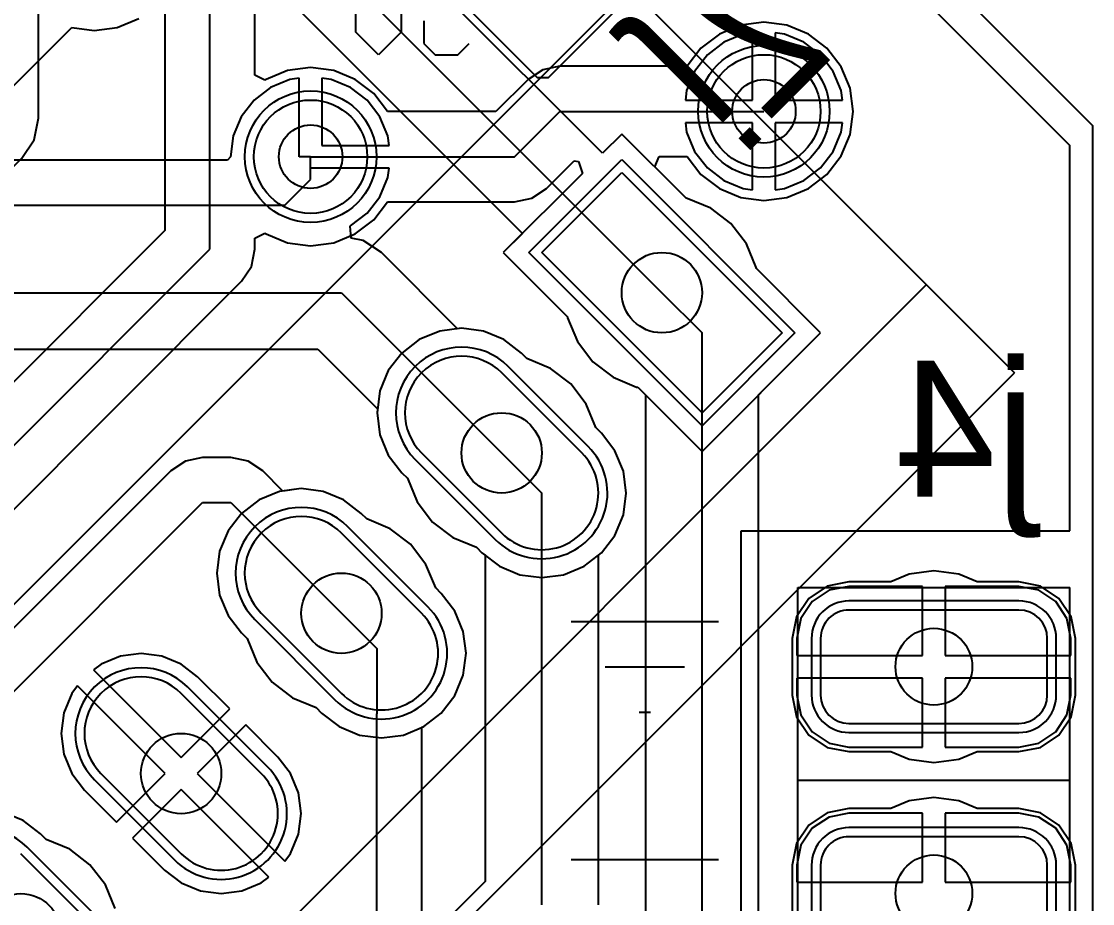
# Model space of a CAD drawing. Header units: millimetres. Extents: x 0 to 2.36, y 0 to 2.36.
# Drawn here: x 1.8874 to 2.36, y 1.3255 to 1.7147 of the extents above; entities that cross this region are included whole.
import ezdxf

# ---------------------------------------------------------------- set-up
doc = ezdxf.new("R2010")
doc.units = ezdxf.units.MM
doc.header["$MEASUREMENT"] = 0
for name, color, linetype in [('BottomLayer', 5, 'Continuous'), ('BottomOverlay', 54, 'Continuous'), ('BottomSolder', 6, 'Continuous'), ('MultiLayer', 9, 'Continuous'), ('PadHoleLayer', 156, 'Continuous'), ('TopLayer', 1, 'Continuous'), ('TopOverlay', 2, 'Continuous'), ('TopSolder', 216, 'Continuous'), ('ViaHoleLayer', 16, 'Continuous')]:
    doc.layers.add(name, color=color, linetype=linetype)

# ---------------------------------------------------------------- blocks, each defined once
blk = doc.blocks.new('___6_______B_5')
at = {"layer": 'BottomLayer'}
for p, q in [((0.0375, 0.025), (-0.0375, 0.025)), ((-0.05, 0.0125), (-0.05, -0.0125)), ((0.05, -0.0125), (0.05, 0.0125)), ((-0.0375, -0.025), (0.0375, -0.025)), ((0.0375, -0.075), (-0.0375, -0.075)), ((-0.05, -0.0875), (-0.05, -0.1125)), ((0.05, -0.1125), (0.05, -0.0875)), ((-0.0375, -0.125), (0.0375, -0.125)), ((0.0375, -0.175), (-0.0375, -0.175)), ((-0.05, -0.1875), (-0.05, -0.2125)), ((0.05, -0.2125), (0.05, -0.1875)), ((-0.0375, -0.225), (0.0375, -0.225)), ((0.0375, -0.275), (-0.0375, -0.275)), ((-0.05, -0.2875), (-0.05, -0.3125)), ((0.05, -0.3125), (0.05, -0.2875)), ((-0.0375, -0.325), (0.0375, -0.325)), ((0.0375, -0.375), (-0.0375, -0.375)), ((-0.05, -0.3875), (-0.05, -0.4125)), ((0.05, -0.4125), (0.05, -0.3875)), ((-0.0375, -0.425), (0.0375, -0.425)), ((0.0375, -0.475), (-0.0375, -0.475)), ((-0.05, -0.4875), (-0.05, -0.5125)), ((0.05, -0.5125), (0.05, -0.4875)), ((-0.0375, -0.525), (0.0375, -0.525))]:
    blk.add_line(p, q, dxfattribs=at)
for centre, start, end in [((-0.0375, 0.0125), 90, 180), ((0.0375, 0.0125), 0, 90), ((-0.0375, -0.0125), 180, 270), ((0.0375, -0.0125), 270, 0), ((-0.0375, -0.0875), 90, 180), ((0.0375, -0.0875), 0, 90), ((-0.0375, -0.1125), 180, 270), ((0.0375, -0.1125), 270, 0), ((-0.0375, -0.1875), 90, 180), ((0.0375, -0.1875), 0, 90), ((-0.0375, -0.2125), 180, 270), ((0.0375, -0.2125), 270, 0), ((-0.0375, -0.2875), 90, 180), ((0.0375, -0.2875), 0, 90), ((-0.0375, -0.3125), 180, 270), ((0.0375, -0.3125), 270, 0), ((-0.0375, -0.3875), 90, 180), ((0.0375, -0.3875), 0, 90), ((-0.0375, -0.4125), 180, 270), ((0.0375, -0.4125), 270, 0), ((-0.0375, -0.4875), 90, 180), ((0.0375, -0.4875), 0, 90), ((-0.0375, -0.5125), 180, 270), ((0.0375, -0.5125), 270, 0)]:
    blk.add_arc(centre, 0.0125, start, end, dxfattribs=at)
at = {"layer": 'BottomOverlay'}
for p, q in [((0.06, 0.045), (-0.06, 0.045)), ((-0.06, 0.045), (-0.06, -0.535)), ((0.06, 0.045), (0.06, -0.535)), ((0.06, -0.05), (-0.06, -0.05)), ((0.06, -0.15), (-0.06, -0.15)), ((0.06, -0.25), (-0.06, -0.25)), ((0.06, -0.355), (-0.06, -0.355)), ((0.06, -0.45), (-0.06, -0.45)), ((0.06, -0.535), (-0.06, -0.535))]:
    blk.add_line(p, q, dxfattribs=at)
at = {"layer": 'BottomSolder'}
for p, q in [((0.0375, 0.029), (-0.0375, 0.029)), ((-0.054, 0.0125), (-0.054, -0.0125)), ((0.054, -0.0125), (0.054, 0.0125)), ((-0.0375, -0.029), (0.0375, -0.029)), ((0.0375, -0.071), (-0.0375, -0.071)), ((-0.054, -0.0875), (-0.054, -0.1125)), ((0.054, -0.1125), (0.054, -0.0875)), ((-0.0375, -0.129), (0.0375, -0.129)), ((0.0375, -0.171), (-0.0375, -0.171)), ((-0.054, -0.1875), (-0.054, -0.2125)), ((0.054, -0.2125), (0.054, -0.1875)), ((-0.0375, -0.229), (0.0375, -0.229)), ((0.0375, -0.271), (-0.0375, -0.271)), ((-0.054, -0.2875), (-0.054, -0.3125)), ((0.054, -0.3125), (0.054, -0.2875)), ((-0.0375, -0.329), (0.0375, -0.329)), ((0.0375, -0.371), (-0.0375, -0.371)), ((-0.054, -0.3875), (-0.054, -0.4125)), ((0.054, -0.4125), (0.054, -0.3875)), ((-0.0375, -0.429), (0.0375, -0.429)), ((0.0375, -0.471), (-0.0375, -0.471)), ((-0.054, -0.4875), (-0.054, -0.5125)), ((0.054, -0.5125), (0.054, -0.4875)), ((-0.0375, -0.529), (0.0375, -0.529))]:
    blk.add_line(p, q, dxfattribs=at)
for centre, start, end in [((-0.0375, 0.0125), 90, 180), ((0.0375, 0.0125), 0, 90), ((-0.0375, -0.0125), 180, 270), ((0.0375, -0.0125), 270, 0), ((-0.0375, -0.0875), 90, 180), ((0.0375, -0.0875), 0, 90), ((-0.0375, -0.1125), 180, 270), ((0.0375, -0.1125), 270, 0), ((-0.0375, -0.1875), 90, 180), ((0.0375, -0.1875), 0, 90), ((-0.0375, -0.2125), 180, 270), ((0.0375, -0.2125), 270, 0), ((-0.0375, -0.2875), 90, 180), ((0.0375, -0.2875), 0, 90), ((-0.0375, -0.3125), 180, 270), ((0.0375, -0.3125), 270, 0), ((-0.0375, -0.3875), 90, 180), ((0.0375, -0.3875), 0, 90), ((-0.0375, -0.4125), 180, 270), ((0.0375, -0.4125), 270, 0), ((-0.0375, -0.4875), 90, 180), ((0.0375, -0.4875), 0, 90), ((-0.0375, -0.5125), 180, 270), ((0.0375, -0.5125), 270, 0)]:
    blk.add_arc(centre, 0.0165, start, end, dxfattribs=at)
at = {"layer": 'MultiLayer'}
for p, q in [((0.0375, 0.025), (-0.0375, 0.025)), ((-0.05, 0.0125), (-0.05, -0.0125)), ((0.05, -0.0125), (0.05, 0.0125)), ((-0.0375, -0.025), (0.0375, -0.025)), ((0.0375, -0.075), (-0.0375, -0.075)), ((-0.05, -0.0875), (-0.05, -0.1125)), ((0.05, -0.1125), (0.05, -0.0875)), ((-0.0375, -0.125), (0.0375, -0.125)), ((0.0375, -0.175), (-0.0375, -0.175)), ((-0.05, -0.1875), (-0.05, -0.2125)), ((0.05, -0.2125), (0.05, -0.1875)), ((-0.0375, -0.225), (0.0375, -0.225)), ((0.0375, -0.275), (-0.0375, -0.275)), ((-0.05, -0.2875), (-0.05, -0.3125)), ((0.05, -0.3125), (0.05, -0.2875)), ((-0.0375, -0.325), (0.0375, -0.325)), ((0.0375, -0.375), (-0.0375, -0.375)), ((-0.05, -0.3875), (-0.05, -0.4125)), ((0.05, -0.4125), (0.05, -0.3875)), ((-0.0375, -0.425), (0.0375, -0.425)), ((0.0375, -0.475), (-0.0375, -0.475)), ((-0.05, -0.4875), (-0.05, -0.5125)), ((0.05, -0.5125), (0.05, -0.4875)), ((-0.0375, -0.525), (0.0375, -0.525))]:
    blk.add_line(p, q, dxfattribs=at)
for centre, start, end in [((-0.0375, 0.0125), 90, 180), ((0.0375, 0.0125), 0, 90), ((-0.0375, -0.0125), 180, 270), ((0.0375, -0.0125), 270, 0), ((-0.0375, -0.0875), 90, 180), ((0.0375, -0.0875), 0, 90), ((-0.0375, -0.1125), 180, 270), ((0.0375, -0.1125), 270, 0), ((-0.0375, -0.1875), 90, 180), ((0.0375, -0.1875), 0, 90), ((-0.0375, -0.2125), 180, 270), ((0.0375, -0.2125), 270, 0), ((-0.0375, -0.2875), 90, 180), ((0.0375, -0.2875), 0, 90), ((-0.0375, -0.3125), 180, 270), ((0.0375, -0.3125), 270, 0), ((-0.0375, -0.3875), 90, 180), ((0.0375, -0.3875), 0, 90), ((-0.0375, -0.4125), 180, 270), ((0.0375, -0.4125), 270, 0), ((-0.0375, -0.4875), 90, 180), ((0.0375, -0.4875), 0, 90), ((-0.0375, -0.5125), 180, 270), ((0.0375, -0.5125), 270, 0)]:
    blk.add_arc(centre, 0.0125, start, end, dxfattribs=at)
at = {"layer": 'PadHoleLayer'}
for centre in [(0, 0), (0, -0.1), (0, -0.2), (0, -0.3), (0, -0.4), (0, -0.5)]:
    blk.add_circle(centre, 0.01693, dxfattribs=at)
at = {"layer": 'TopLayer'}
for p, q in [((0.0375, 0.025), (-0.0375, 0.025)), ((-0.05, 0.0125), (-0.05, -0.0125)), ((0.05, -0.0125), (0.05, 0.0125)), ((-0.0375, -0.025), (0.0375, -0.025)), ((0.0375, -0.075), (-0.0375, -0.075)), ((-0.05, -0.0875), (-0.05, -0.1125)), ((0.05, -0.1125), (0.05, -0.0875)), ((-0.0375, -0.125), (0.0375, -0.125)), ((0.0375, -0.175), (-0.0375, -0.175)), ((-0.05, -0.1875), (-0.05, -0.2125)), ((0.05, -0.2125), (0.05, -0.1875)), ((-0.0375, -0.225), (0.0375, -0.225)), ((0.0375, -0.275), (-0.0375, -0.275)), ((-0.05, -0.2875), (-0.05, -0.3125)), ((0.05, -0.3125), (0.05, -0.2875)), ((-0.0375, -0.325), (0.0375, -0.325)), ((0.0375, -0.375), (-0.0375, -0.375)), ((-0.05, -0.3875), (-0.05, -0.4125)), ((0.05, -0.4125), (0.05, -0.3875)), ((-0.0375, -0.425), (0.0375, -0.425)), ((0.0375, -0.475), (-0.0375, -0.475)), ((-0.05, -0.4875), (-0.05, -0.5125)), ((0.05, -0.5125), (0.05, -0.4875)), ((-0.0375, -0.525), (0.0375, -0.525))]:
    blk.add_line(p, q, dxfattribs=at)
for centre, start, end in [((-0.0375, 0.0125), 90, 180), ((0.0375, 0.0125), 0, 90), ((-0.0375, -0.0125), 180, 270), ((0.0375, -0.0125), 270, 0), ((-0.0375, -0.0875), 90, 180), ((0.0375, -0.0875), 0, 90), ((-0.0375, -0.1125), 180, 270), ((0.0375, -0.1125), 270, 0), ((-0.0375, -0.1875), 90, 180), ((0.0375, -0.1875), 0, 90), ((-0.0375, -0.2125), 180, 270), ((0.0375, -0.2125), 270, 0), ((-0.0375, -0.2875), 90, 180), ((0.0375, -0.2875), 0, 90), ((-0.0375, -0.3125), 180, 270), ((0.0375, -0.3125), 270, 0), ((-0.0375, -0.3875), 90, 180), ((0.0375, -0.3875), 0, 90), ((-0.0375, -0.4125), 180, 270), ((0.0375, -0.4125), 270, 0), ((-0.0375, -0.4875), 90, 180), ((0.0375, -0.4875), 0, 90), ((-0.0375, -0.5125), 180, 270), ((0.0375, -0.5125), 270, 0)]:
    blk.add_arc(centre, 0.0125, start, end, dxfattribs=at)
at = {"layer": 'TopSolder'}
for p, q in [((0.0375, 0.029), (-0.0375, 0.029)), ((-0.054, 0.0125), (-0.054, -0.0125)), ((0.054, -0.0125), (0.054, 0.0125)), ((-0.0375, -0.029), (0.0375, -0.029)), ((0.0375, -0.071), (-0.0375, -0.071)), ((-0.054, -0.0875), (-0.054, -0.1125)), ((0.054, -0.1125), (0.054, -0.0875)), ((-0.0375, -0.129), (0.0375, -0.129)), ((0.0375, -0.171), (-0.0375, -0.171)), ((-0.054, -0.1875), (-0.054, -0.2125)), ((0.054, -0.2125), (0.054, -0.1875)), ((-0.0375, -0.229), (0.0375, -0.229)), ((0.0375, -0.271), (-0.0375, -0.271)), ((-0.054, -0.2875), (-0.054, -0.3125)), ((0.054, -0.3125), (0.054, -0.2875)), ((-0.0375, -0.329), (0.0375, -0.329)), ((0.0375, -0.371), (-0.0375, -0.371)), ((-0.054, -0.3875), (-0.054, -0.4125)), ((0.054, -0.4125), (0.054, -0.3875)), ((-0.0375, -0.429), (0.0375, -0.429)), ((0.0375, -0.471), (-0.0375, -0.471)), ((-0.054, -0.4875), (-0.054, -0.5125)), ((0.054, -0.5125), (0.054, -0.4875)), ((-0.0375, -0.529), (0.0375, -0.529))]:
    blk.add_line(p, q, dxfattribs=at)
for centre, start, end in [((-0.0375, 0.0125), 90, 180), ((0.0375, 0.0125), 0, 90), ((-0.0375, -0.0125), 180, 270), ((0.0375, -0.0125), 270, 0), ((-0.0375, -0.0875), 90, 180), ((0.0375, -0.0875), 0, 90), ((-0.0375, -0.1125), 180, 270), ((0.0375, -0.1125), 270, 0), ((-0.0375, -0.1875), 90, 180), ((0.0375, -0.1875), 0, 90), ((-0.0375, -0.2125), 180, 270), ((0.0375, -0.2125), 270, 0), ((-0.0375, -0.2875), 90, 180), ((0.0375, -0.2875), 0, 90), ((-0.0375, -0.3125), 180, 270), ((0.0375, -0.3125), 270, 0), ((-0.0375, -0.3875), 90, 180), ((0.0375, -0.3875), 0, 90), ((-0.0375, -0.4125), 180, 270), ((0.0375, -0.4125), 270, 0), ((-0.0375, -0.4875), 90, 180), ((0.0375, -0.4875), 0, 90), ((-0.0375, -0.5125), 180, 270), ((0.0375, -0.5125), 270, 0)]:
    blk.add_arc(centre, 0.0165, start, end, dxfattribs=at)
blk = doc.blocks.new('JST_B6B_10')
at = {"layer": 'BottomLayer'}
for p, q in [((-0.05, 0.475), (-0.05, 0.525)), ((-0.05, 0.525), (0.05, 0.525)), ((0.05, 0.525), (0.05, 0.475)), ((0.05, 0.475), (-0.05, 0.475)), ((0.025, 0.425), (-0.025, 0.425)), ((-0.025, 0.375), (0.025, 0.375)), ((0.025, 0.325), (-0.025, 0.325)), ((-0.025, 0.275), (0.025, 0.275)), ((0.025, 0.225), (-0.025, 0.225)), ((-0.025, 0.175), (0.025, 0.175)), ((0.025, 0.125), (-0.025, 0.125))]:
    blk.add_line(p, q, dxfattribs=at)
for centre, start, end in [((-0.025, 0.4), 90, 270), ((0.025, 0.4), 270, 90), ((-0.025, 0.3), 90, 270), ((0.025, 0.3), 270, 90), ((-0.025, 0.2), 90, 270), ((0.025, 0.2), 270, 90)]:
    blk.add_arc(centre, 0.025, start, end, dxfattribs=at)
at = {"layer": 'BottomSolder'}
for p, q in [((-0.054, 0.471), (-0.054, 0.529)), ((-0.054, 0.529), (0.054, 0.529)), ((0.054, 0.529), (0.054, 0.471)), ((0.054, 0.471), (-0.054, 0.471)), ((0.025, 0.429), (-0.025, 0.429)), ((-0.025, 0.371), (0.025, 0.371)), ((0.025, 0.329), (-0.025, 0.329)), ((-0.025, 0.271), (0.025, 0.271)), ((0.025, 0.229), (-0.025, 0.229)), ((-0.025, 0.171), (0.025, 0.171)), ((0.025, 0.129), (-0.025, 0.129))]:
    blk.add_line(p, q, dxfattribs=at)
for centre, start, end in [((-0.025, 0.4), 90, 270), ((0.025, 0.4), 270, 90), ((-0.025, 0.3), 90, 270), ((0.025, 0.3), 270, 90), ((-0.025, 0.2), 90, 270), ((0.025, 0.2), 270, 90), ((-0.025, 0.1), 90, 270)]:
    blk.add_arc(centre, 0.029, start, end, dxfattribs=at)
at = {"layer": 'MultiLayer'}
for p, q in [((-0.05, 0.475), (-0.05, 0.525)), ((-0.05, 0.525), (0.05, 0.525)), ((0.05, 0.525), (0.05, 0.475)), ((0.05, 0.475), (-0.05, 0.475)), ((0.025, 0.425), (-0.025, 0.425)), ((-0.025, 0.375), (0.025, 0.375)), ((0.025, 0.325), (-0.025, 0.325)), ((-0.025, 0.275), (0.025, 0.275)), ((0.025, 0.225), (-0.025, 0.225)), ((-0.025, 0.175), (0.025, 0.175)), ((0.025, 0.125), (-0.025, 0.125))]:
    blk.add_line(p, q, dxfattribs=at)
for centre, start, end in [((-0.025, 0.4), 90, 270), ((0.025, 0.4), 270, 90), ((-0.025, 0.3), 90, 270), ((0.025, 0.3), 270, 90), ((-0.025, 0.2), 90, 270), ((0.025, 0.2), 270, 90)]:
    blk.add_arc(centre, 0.025, start, end, dxfattribs=at)
at = {"layer": 'PadHoleLayer'}
for centre in [(0, 0.5), (0, 0.4), (0, 0.3), (0, 0.2), (0, 0.1)]:
    blk.add_circle(centre, 0.01772, dxfattribs=at)
at = {"layer": 'TopLayer'}
for p, q in [((-0.05, 0.475), (-0.05, 0.525)), ((-0.05, 0.525), (0.05, 0.525)), ((0.05, 0.525), (0.05, 0.475)), ((0.05, 0.475), (-0.05, 0.475)), ((0.025, 0.425), (-0.025, 0.425)), ((-0.025, 0.375), (0.025, 0.375)), ((0.025, 0.325), (-0.025, 0.325)), ((-0.025, 0.275), (0.025, 0.275)), ((0.025, 0.225), (-0.025, 0.225)), ((-0.025, 0.175), (0.025, 0.175)), ((0.025, 0.125), (-0.025, 0.125))]:
    blk.add_line(p, q, dxfattribs=at)
for centre, start, end in [((-0.025, 0.4), 90, 270), ((0.025, 0.4), 270, 90), ((-0.025, 0.3), 90, 270), ((0.025, 0.3), 270, 90), ((-0.025, 0.2), 90, 270), ((0.025, 0.2), 270, 90)]:
    blk.add_arc(centre, 0.025, start, end, dxfattribs=at)
at = {"layer": 'TopOverlay'}
for p, q in [((-0.105, 0.585), (0.135, 0.585)), ((-0.105, -0.1), (-0.105, 0.585)), ((0.08, -0.1), (0.08, 0.585)), ((0.135, -0.1), (0.135, 0.585))]:
    blk.add_line(p, q, dxfattribs=at)
at = {"layer": 'TopSolder'}
for p, q in [((-0.054, 0.471), (-0.054, 0.529)), ((-0.054, 0.529), (0.054, 0.529)), ((0.054, 0.529), (0.054, 0.471)), ((0.054, 0.471), (-0.054, 0.471)), ((0.025, 0.429), (-0.025, 0.429)), ((-0.025, 0.371), (0.025, 0.371)), ((0.025, 0.329), (-0.025, 0.329)), ((-0.025, 0.271), (0.025, 0.271)), ((0.025, 0.229), (-0.025, 0.229)), ((-0.025, 0.171), (0.025, 0.171)), ((0.025, 0.129), (-0.025, 0.129))]:
    blk.add_line(p, q, dxfattribs=at)
for centre, start, end in [((-0.025, 0.4), 90, 270), ((0.025, 0.4), 270, 90), ((-0.025, 0.3), 90, 270), ((0.025, 0.3), 270, 90), ((-0.025, 0.2), 90, 270), ((0.025, 0.2), 270, 90), ((-0.025, 0.1), 90, 270)]:
    blk.add_arc(centre, 0.029, start, end, dxfattribs=at)

msp = doc.modelspace()

# ---------------------------------------------------------------- linework, layer by layer
at = {"layer": 'BottomLayer'}
for p, q in [((1.66877, 2.36), (2.36, 1.66877)), ((1.9705, 1.61418), (1.9705, 1.7995)), ((1.99038, 1.69092), (1.99038, 1.7995)), ((1.95062, 1.72485), (1.95062, 1.62242)), ((1.89498, 1.67197), (1.89498, 1.71905)), ((2.20482, 1.713), (2.19533, 1.70907)), ((2.215, 1.71434), (2.20482, 1.713)), ((2.22518, 1.713), (2.215, 1.71434)), ((2.23467, 1.70907), (2.22518, 1.713)), ((2.19533, 1.70907), (2.18718, 1.70282)), ((2.24282, 1.70282), (2.23467, 1.70907)), ((2.18718, 1.70282), (2.1811, 1.69488)), ((2.24907, 1.69467), (2.24282, 1.70282)), ((2.00482, 1.693), (1.99533, 1.68907)), ((2.015, 1.69434), (2.00482, 1.693)), ((2.02518, 1.693), (2.015, 1.69434)), ((2.03467, 1.68907), (2.02518, 1.693)), ((2.11739, 1.69337), (2.11094, 1.68906)), ((2.125, 1.69488), (2.11739, 1.69337)), ((2.1811, 1.69488), (2.125, 1.69488)), ((2.253, 1.68518), (2.24907, 1.69467)), ((1.99487, 1.68871), (1.99038, 1.69092)), ((1.99533, 1.68907), (1.99487, 1.68871)), ((2.04282, 1.68282), (2.03467, 1.68907)), ((2.11094, 1.68906), (2.09676, 1.67488)), ((2.0489, 1.67488), (2.04282, 1.68282)), ((2.25434, 1.675), (2.253, 1.68518)), ((2.09676, 1.67488), (2.0489, 1.67488)), ((2.105, 1.655), (2.125, 1.675)), ((2.125, 1.675), (2.215, 1.675)), ((2.253, 1.66482), (2.25434, 1.675)), ((1.89308, 1.66241), (1.89498, 1.67197)), ((2.36, 1.66877), (2.36, 0.69123)), ((2.24907, 1.65533), (2.253, 1.66482)), ((1.88766, 1.6543), (1.89308, 1.66241)), ((1.87302, 1.63966), (1.88766, 1.6543)), ((2.015, 1.655), (2.105, 1.655)), ((2.16683, 1.6505), (2.16874, 1.65512)), ((2.16874, 1.65512), (2.1811, 1.65512)), ((2.1811, 1.65512), (2.18718, 1.64718)), ((2.24282, 1.64718), (2.24907, 1.65533)), ((2.11906, 1.64094), (2.1313, 1.65318)), ((2.1313, 1.65318), (2.13315, 1.6529)), ((2.13315, 1.6529), (2.13489, 1.64758)), ((2.18064, 1.63668), (2.16683, 1.6505)), ((2.13489, 1.64758), (2.1, 1.61268)), ((2.18718, 1.64718), (2.19533, 1.64093)), ((2.23467, 1.64093), (2.24282, 1.64718)), ((2.11261, 1.63663), (2.11906, 1.64094)), ((2.19533, 1.64093), (2.20482, 1.637)), ((2.22518, 1.637), (2.23467, 1.64093)), ((2.105, 1.63512), (2.11261, 1.63663)), ((2.18115, 1.63662), (2.18064, 1.63668)), ((2.19154, 1.63231), (2.18115, 1.63662)), ((2.20482, 1.637), (2.215, 1.63566)), ((2.215, 1.63566), (2.22518, 1.637)), ((2.04282, 1.62718), (2.0489, 1.63512)), ((2.0489, 1.63512), (2.105, 1.63512)), ((2.20047, 1.62547), (2.19154, 1.63231)), ((2.03467, 1.62093), (2.04282, 1.62718)), ((1.95062, 1.62242), (1.83612, 1.50792)), ((1.99038, 1.61908), (1.99487, 1.62129)), ((1.99487, 1.62129), (1.99533, 1.62093)), ((2.20731, 1.61654), (2.20047, 1.62547)), ((1.99038, 1.61418), (1.99038, 1.61908)), ((1.99533, 1.62093), (2.00482, 1.617)), ((2.00482, 1.617), (2.015, 1.61566)), ((2.015, 1.61566), (2.02518, 1.617)), ((2.02518, 1.617), (2.03467, 1.62093)), ((2.21162, 1.60615), (2.20731, 1.61654)), ((1.74682, 1.3905), (1.9705, 1.61418)), ((1.98887, 1.60657), (1.99038, 1.61418)), ((2.1, 1.61268), (2.12832, 1.58436)), ((1.98456, 1.60012), (1.98887, 1.60657)), ((2.21168, 1.60564), (2.21162, 1.60615)), ((2.24, 1.57732), (2.21168, 1.60564)), ((1.76088, 1.37644), (1.98456, 1.60012)), ((2.17, 1.595), (2.18768, 1.57732)), ((2.12832, 1.58436), (2.12838, 1.58385)), ((2.12838, 1.58385), (2.13269, 1.57346)), ((2.08161, 1.57929), (2.07195, 1.57801)), ((2.09127, 1.57801), (2.08161, 1.57929)), ((2.06295, 1.57429), (2.05522, 1.56836)), ((2.07195, 1.57801), (2.06295, 1.57429)), ((2.10027, 1.57429), (2.09127, 1.57801)), ((2.108, 1.56836), (2.10027, 1.57429)), ((2.18768, 0.78545), (2.18768, 1.57732)), ((2.21266, 1.54998), (2.24, 1.57732)), ((2.13269, 1.57346), (2.13953, 1.56453)), ((2.05522, 1.56836), (2.04929, 1.56063)), ((2.11046, 1.5659), (2.108, 1.56836)), ((2.12083, 1.5616), (2.11046, 1.5659)), ((2.13953, 1.56453), (2.14846, 1.55769)), ((2.04929, 1.56063), (2.04556, 1.55163)), ((2.12976, 1.55476), (2.12083, 1.5616)), ((2.14846, 1.55769), (2.15885, 1.55338)), ((2.04556, 1.55163), (2.04429, 1.54197)), ((2.1366, 1.54583), (2.12976, 1.55476)), ((2.15885, 1.55338), (2.15936, 1.55332)), ((2.15936, 1.55332), (2.1627, 1.54998)), ((2.1409, 1.53546), (2.1366, 1.54583)), ((2.1627, 1.54998), (2.1627, 0.79579)), ((2.21266, 0.78545), (2.21266, 1.54998)), ((2.04429, 1.54197), (2.04556, 1.53231)), ((2.04556, 1.53231), (2.04929, 1.52331)), ((2.14336, 1.533), (2.1409, 1.53546)), ((2.14929, 1.52527), (2.14336, 1.533)), ((1.96737, 1.52225), (1.95976, 1.52074)), ((1.97979, 1.52225), (1.96737, 1.52225)), ((1.9874, 1.52074), (1.97979, 1.52225)), ((2.04929, 1.52331), (2.05522, 1.51558)), ((2.09929, 1.52429), (2.11697, 1.50661)), ((2.15301, 1.51627), (2.14929, 1.52527)), ((1.95976, 1.52074), (1.95331, 1.51643)), ((1.99385, 1.51643), (1.9874, 1.52074)), ((1.95331, 1.51643), (1.80776, 1.37088)), ((2.00277, 1.50751), (1.99385, 1.51643)), ((2.05522, 1.51558), (2.05768, 1.51312)), ((2.05768, 1.51312), (2.06198, 1.50275)), ((2.15429, 1.50661), (2.15301, 1.51627)), ((2.0109, 1.50858), (2.00277, 1.50751)), ((2.02056, 1.5073), (2.0109, 1.50858)), ((2.02956, 1.50358), (2.02056, 1.5073)), ((2.03729, 1.49764), (2.02956, 1.50358)), ((2.11697, 1.3249), (2.11697, 1.50661)), ((2.15301, 1.49695), (2.15429, 1.50661)), ((1.816, 1.351), (1.96737, 1.50237)), ((1.96737, 1.50237), (1.97979, 1.50237)), ((1.97979, 1.50237), (2.04434, 1.43782)), ((2.06198, 1.50275), (2.06882, 1.49382)), ((2.03975, 1.49519), (2.03729, 1.49764)), ((2.05012, 1.49089), (2.03975, 1.49519)), ((2.06882, 1.49382), (2.07775, 1.48698)), ((2.14929, 1.48795), (2.15301, 1.49695)), ((2.05904, 1.48404), (2.05012, 1.49089)), ((2.06589, 1.47512), (2.05904, 1.48404)), ((2.07775, 1.48698), (2.08812, 1.48268)), ((2.14336, 1.48022), (2.14929, 1.48795)), ((2.08812, 1.48268), (2.09058, 1.48022)), ((2.09058, 1.48022), (2.09199, 1.47914)), ((2.14195, 1.47914), (2.14336, 1.48022)), ((2.07019, 1.46475), (2.06589, 1.47512)), ((2.09199, 1.47914), (2.09199, 1.33524)), ((2.14195, 1.3249), (2.14195, 1.47914)), ((2.2525, 1.46544), (2.24372, 1.46369)), ((2.285, 1.46544), (2.2525, 1.46544)), ((2.285, 1.435), (2.285, 1.46544)), ((2.3275, 1.46544), (2.295, 1.46544)), ((2.295, 1.46544), (2.295, 1.435)), ((2.33628, 1.46369), (2.3275, 1.46544)), ((2.07265, 1.46229), (2.07019, 1.46475)), ((2.07858, 1.45456), (2.07265, 1.46229)), ((2.24372, 1.46369), (2.23628, 1.45872)), ((2.34372, 1.45872), (2.33628, 1.46369)), ((2.23628, 1.45872), (2.23131, 1.45128)), ((2.34869, 1.45128), (2.34372, 1.45872)), ((2.0823, 1.44556), (2.07858, 1.45456)), ((2.23131, 1.45128), (2.22956, 1.4425)), ((2.35044, 1.4425), (2.34869, 1.45128)), ((2.08358, 1.4359), (2.0823, 1.44556)), ((2.22956, 1.4425), (2.22956, 1.435)), ((2.35044, 1.435), (2.35044, 1.4425)), ((2.04434, 1.40924), (2.04434, 1.43782)), ((2.0823, 1.42624), (2.08358, 1.4359)), ((2.22956, 1.435), (2.285, 1.435)), ((2.295, 1.435), (2.35044, 1.435)), ((2.07858, 1.41724), (2.0823, 1.42624)), ((2.285, 1.425), (2.22956, 1.425)), ((2.22956, 1.425), (2.22956, 1.4175)), ((2.285, 1.39456), (2.285, 1.425)), ((2.35044, 1.425), (2.295, 1.425)), ((2.295, 1.425), (2.295, 1.39456)), ((2.35044, 1.4175), (2.35044, 1.425)), ((2.07265, 1.40951), (2.07858, 1.41724)), ((2.22956, 1.4175), (2.23131, 1.40872)), ((2.34869, 1.40872), (2.35044, 1.4175)), ((2.04426, 1.40915), (2.04434, 1.40924)), ((2.04426, 1.29744), (2.04426, 1.40915)), ((2.06492, 1.40358), (2.07265, 1.40951)), ((2.23131, 1.40872), (2.23628, 1.40128)), ((2.34372, 1.40128), (2.34869, 1.40872)), ((2.06414, 1.40326), (2.06492, 1.40358)), ((2.06414, 1.31393), (2.06414, 1.40326)), ((2.23628, 1.40128), (2.24372, 1.39631)), ((2.33628, 1.39631), (2.34372, 1.40128)), ((2.24372, 1.39631), (2.2525, 1.39456)), ((2.2525, 1.39456), (2.285, 1.39456)), ((2.295, 1.39456), (2.3275, 1.39456)), ((2.3275, 1.39456), (2.33628, 1.39631)), ((2.24372, 1.36369), (2.23628, 1.35872)), ((2.2525, 1.36544), (2.24372, 1.36369)), ((2.285, 1.36544), (2.2525, 1.36544)), ((2.285, 1.335), (2.285, 1.36544)), ((2.3275, 1.36544), (2.295, 1.36544)), ((2.295, 1.36544), (2.295, 1.335)), ((2.33628, 1.36369), (2.3275, 1.36544)), ((2.34372, 1.35872), (2.33628, 1.36369)), ((2.23628, 1.35872), (2.23131, 1.35128)), ((2.34869, 1.35128), (2.34372, 1.35872)), ((2.23131, 1.35128), (2.22956, 1.3425)), ((2.35044, 1.3425), (2.34869, 1.35128)), ((2.22956, 1.3425), (2.22956, 1.335)), ((2.35044, 1.335), (2.35044, 1.3425)), ((2.09199, 1.33524), (2.06876, 1.31201)), ((2.22956, 1.335), (2.285, 1.335)), ((2.295, 1.335), (2.35044, 1.335))]:
    msp.add_line(p, q, dxfattribs=at)
for centre in [(2.215, 1.675), (2.015, 1.655)]:
    msp.add_circle(centre, 0.025, dxfattribs=at)
at = {"layer": 'BottomOverlay'}
for p, q in [((2.03501, 1.71), (2.03501, 1.73)), ((2.055, 1.73), (2.055, 1.71)), ((2.065, 1.715), (2.065, 1.705)), ((2.045, 1.7), (2.03501, 1.71)), ((2.055, 1.71), (2.045, 1.7)), ((2.065, 1.705), (2.07, 1.7)), ((2.07999, 1.7), (2.08499, 1.705)), ((2.07, 1.7), (2.07999, 1.7)), ((2.13, 1.45), (2.195, 1.45)), ((2.145, 1.43), (2.18, 1.43)), ((2.16, 1.41), (2.165, 1.41)), ((2.13, 1.345), (2.195, 1.345))]:
    msp.add_line(p, q, dxfattribs=at)
at = {"layer": 'BottomSolder'}
for centre in [(2.215, 1.675), (2.015, 1.655)]:
    msp.add_circle(centre, 0.029, dxfattribs=at)
at = {"layer": 'TopLayer'}
for p, q in [((1.66877, 2.36), (2.36, 1.66877)), ((2.14382, 1.6565), (1.81266, 1.98766)), ((1.795, 1.97), (2.17, 1.595)), ((1.95825, 1.77142), (2.1085, 1.62118)), ((1.92968, 1.712), (1.93917, 1.71593)), ((1.87606, 1.67844), (1.90959, 1.71197)), ((1.90959, 1.71197), (1.9195, 1.71066)), ((1.9195, 1.71066), (1.92968, 1.712)), ((2.20586, 1.7091), (2.19735, 1.70557)), ((2.21, 1.70964), (2.20586, 1.7091)), ((2.21, 1.68), (2.21, 1.70964)), ((2.22414, 1.7091), (2.22, 1.70964)), ((2.22, 1.70964), (2.22, 1.68)), ((2.23265, 1.70557), (2.22414, 1.7091)), ((2.19735, 1.70557), (2.19004, 1.69996)), ((2.23996, 1.69996), (2.23265, 1.70557)), ((2.19004, 1.69996), (2.18443, 1.69265)), ((2.24557, 1.69265), (2.23996, 1.69996)), ((2.18443, 1.69265), (2.1809, 1.68414)), ((2.2491, 1.68414), (2.24557, 1.69265)), ((2.00586, 1.6891), (1.99735, 1.68557)), ((2.01, 1.68964), (2.00586, 1.6891)), ((2.01, 1.655), (2.01, 1.68964)), ((2.02414, 1.6891), (2.02, 1.68964)), ((2.02, 1.68964), (2.02, 1.66)), ((2.03265, 1.68557), (2.02414, 1.6891)), ((1.99735, 1.68557), (1.99004, 1.67996)), ((2.03996, 1.67996), (2.03265, 1.68557)), ((2.1809, 1.68414), (2.18036, 1.68)), ((2.24964, 1.68), (2.2491, 1.68414)), ((1.99004, 1.67996), (1.98443, 1.67265)), ((2.04557, 1.67265), (2.03996, 1.67996)), ((2.18036, 1.68), (2.21, 1.68)), ((2.22, 1.68), (2.24964, 1.68)), ((1.98443, 1.67265), (1.9809, 1.66414)), ((2.0491, 1.66414), (2.04557, 1.67265)), ((2.21, 1.67), (2.18036, 1.67)), ((2.18036, 1.67), (2.1809, 1.66586)), ((2.21, 1.64036), (2.21, 1.67)), ((2.24964, 1.67), (2.22, 1.67)), ((2.22, 1.67), (2.22, 1.64036)), ((2.2491, 1.66586), (2.24964, 1.67)), ((2.36, 1.66877), (2.36, 0.69123)), ((1.9809, 1.66414), (1.9797, 1.655)), ((2.04964, 1.66), (2.0491, 1.66414)), ((2.15232, 1.665), (2.14382, 1.6565)), ((2.18064, 1.63668), (2.15232, 1.665)), ((2.1809, 1.66586), (2.18443, 1.65735)), ((2.24557, 1.65735), (2.2491, 1.66586)), ((2.02, 1.66), (2.04964, 1.66)), ((1.9797, 1.655), (1.97839, 1.65351)), ((2.015, 1.655), (2.01, 1.655)), ((2.015, 1.645), (2.015, 1.655)), ((2.015, 1.65), (2.015, 1.655)), ((2.18443, 1.65735), (2.19004, 1.65004)), ((2.23996, 1.65004), (2.24557, 1.65735)), ((1.97839, 1.65351), (1.8492, 1.65351)), ((2.04964, 1.65), (2.015, 1.65)), ((2.0491, 1.64586), (2.04964, 1.65)), ((2.19004, 1.65004), (2.19735, 1.64443)), ((2.23265, 1.64443), (2.23996, 1.65004)), ((2.00363, 1.63363), (2.015, 1.645)), ((2.04557, 1.63735), (2.0491, 1.64586)), ((2.19735, 1.64443), (2.20586, 1.6409)), ((2.20586, 1.6409), (2.21, 1.64036)), ((2.22, 1.64036), (2.22414, 1.6409)), ((2.22414, 1.6409), (2.23265, 1.64443)), ((2.03996, 1.63004), (2.04557, 1.63735)), ((2.18115, 1.63662), (2.18064, 1.63668)), ((2.19154, 1.63231), (2.18115, 1.63662)), ((1.74062, 1.63363), (2.00363, 1.63363)), ((2.20047, 1.62547), (2.19154, 1.63231)), ((2.03265, 1.62443), (2.03996, 1.63004)), ((2.03239, 1.62432), (2.03265, 1.62443)), ((2.0329, 1.61912), (2.03239, 1.62432)), ((2.1085, 1.62118), (2.1, 1.61268)), ((2.20731, 1.61654), (2.20047, 1.62547)), ((2.03814, 1.61808), (2.0329, 1.61912)), ((2.04624, 1.61266), (2.03814, 1.61808)), ((2.21162, 1.60615), (2.20731, 1.61654)), ((2.07985, 1.57905), (2.04624, 1.61266)), ((2.1, 1.61268), (2.12832, 1.58436)), ((2.21168, 1.60564), (2.21162, 1.60615)), ((2.24, 1.57732), (2.21168, 1.60564)), ((1.65, 1.595), (2.02858, 1.595)), ((2.02858, 1.595), (2.09929, 1.52429)), ((2.17, 1.595), (2.17, 1.595)), ((2.12832, 1.58436), (2.12838, 1.58385)), ((2.12838, 1.58385), (2.13269, 1.57346)), ((2.08161, 1.57929), (2.07985, 1.57905)), ((2.09127, 1.57801), (2.08161, 1.57929)), ((2.10027, 1.57429), (2.09127, 1.57801)), ((2.108, 1.56836), (2.10027, 1.57429)), ((2.18768, 1.525), (2.24, 1.57732)), ((1.65, 1.57002), (2.01823, 1.57002)), ((2.01823, 1.57002), (2.04452, 1.54373)), ((2.13269, 1.57346), (2.13953, 1.56453)), ((2.11046, 1.5659), (2.108, 1.56836)), ((2.12083, 1.5616), (2.11046, 1.5659)), ((2.13953, 1.56453), (2.14846, 1.55769)), ((2.12976, 1.55476), (2.12083, 1.5616)), ((2.14846, 1.55769), (2.15885, 1.55338)), ((2.1366, 1.54583), (2.12976, 1.55476)), ((2.15885, 1.55338), (2.15936, 1.55332)), ((2.15936, 1.55332), (2.18768, 1.525)), ((2.1409, 1.53546), (2.1366, 1.54583)), ((2.04452, 1.54373), (2.04429, 1.54197)), ((2.04429, 1.54197), (2.04556, 1.53231)), ((2.04556, 1.53231), (2.04929, 1.52331)), ((2.14336, 1.533), (2.1409, 1.53546)), ((2.14929, 1.52527), (2.14336, 1.533)), ((2.04929, 1.52331), (2.05522, 1.51558)), ((2.15301, 1.51627), (2.14929, 1.52527)), ((2.05522, 1.51558), (2.05768, 1.51312)), ((2.05768, 1.51312), (2.06198, 1.50275)), ((2.15429, 1.50661), (2.15301, 1.51627)), ((2.0109, 1.50858), (2.00124, 1.5073)), ((2.02056, 1.5073), (2.0109, 1.50858)), ((1.99224, 1.50358), (1.98451, 1.49764)), ((2.00124, 1.5073), (1.99224, 1.50358)), ((2.02956, 1.50358), (2.02056, 1.5073)), ((2.03729, 1.49764), (2.02956, 1.50358)), ((2.15301, 1.49695), (2.15429, 1.50661)), ((2.06198, 1.50275), (2.06882, 1.49382)), ((1.98451, 1.49764), (1.97858, 1.48992)), ((2.03975, 1.49519), (2.03729, 1.49764)), ((2.05012, 1.49089), (2.03975, 1.49519)), ((2.06882, 1.49382), (2.07775, 1.48698)), ((2.14929, 1.48795), (2.15301, 1.49695)), ((1.97858, 1.48992), (1.97485, 1.48092)), ((2.05904, 1.48404), (2.05012, 1.49089)), ((2.06589, 1.47512), (2.05904, 1.48404)), ((2.07775, 1.48698), (2.08812, 1.48268)), ((2.14336, 1.48022), (2.14929, 1.48795)), ((1.97485, 1.48092), (1.97358, 1.47126)), ((2.08812, 1.48268), (2.09058, 1.48022)), ((2.09058, 1.48022), (2.09831, 1.47429)), ((2.13563, 1.47429), (2.14336, 1.48022)), ((2.07019, 1.46475), (2.06589, 1.47512)), ((1.97358, 1.47126), (1.97485, 1.4616)), ((2.09831, 1.47429), (2.10731, 1.47056)), ((2.10731, 1.47056), (2.11697, 1.46929)), ((2.11697, 1.46929), (2.12663, 1.47056)), ((2.12663, 1.47056), (2.13563, 1.47429)), ((2.27905, 1.47085), (2.27092, 1.46748)), ((2.29, 1.47229), (2.27905, 1.47085)), ((2.30095, 1.47085), (2.29, 1.47229)), ((2.30908, 1.46748), (2.30095, 1.47085)), ((2.24294, 1.46558), (2.23484, 1.46016)), ((2.2525, 1.46748), (2.24294, 1.46558)), ((2.27092, 1.46748), (2.2525, 1.46748)), ((2.3275, 1.46748), (2.30908, 1.46748)), ((2.33706, 1.46558), (2.3275, 1.46748)), ((2.34516, 1.46016), (2.33706, 1.46558)), ((1.97485, 1.4616), (1.97858, 1.4526)), ((2.07265, 1.46229), (2.07019, 1.46475)), ((2.07858, 1.45456), (2.07265, 1.46229)), ((2.23484, 1.46016), (2.22942, 1.45206)), ((2.35058, 1.45206), (2.34516, 1.46016)), ((1.97858, 1.4526), (1.98451, 1.44487)), ((2.0823, 1.44556), (2.07858, 1.45456)), ((2.22942, 1.45206), (2.22752, 1.4425)), ((2.35248, 1.4425), (2.35058, 1.45206)), ((1.98451, 1.44487), (1.98697, 1.44241)), ((1.98697, 1.44241), (1.99127, 1.43204)), ((2.08358, 1.4359), (2.0823, 1.44556)), ((2.22752, 1.4425), (2.22752, 1.4175)), ((2.35248, 1.4175), (2.35248, 1.4425)), ((1.93105, 1.43464), (1.92254, 1.43112)), ((1.94019, 1.43585), (1.93105, 1.43464)), ((1.94933, 1.43464), (1.94019, 1.43585)), ((1.95784, 1.43112), (1.94933, 1.43464)), ((1.99127, 1.43204), (1.99811, 1.42311)), ((2.0823, 1.42624), (2.08358, 1.4359)), ((1.92254, 1.43112), (1.91923, 1.42858)), ((1.91923, 1.42858), (1.95787, 1.38994)), ((1.96515, 1.42551), (1.95784, 1.43112)), ((1.97929, 1.41137), (1.96515, 1.42551)), ((1.99811, 1.42311), (2.00704, 1.41627)), ((2.07858, 1.41724), (2.0823, 1.42624)), ((1.90962, 1.4182), (1.90609, 1.40968)), ((1.91216, 1.42151), (1.90962, 1.4182)), ((1.9508, 1.38287), (1.91216, 1.42151)), ((2.00704, 1.41627), (2.01741, 1.41197)), ((2.07265, 1.40951), (2.07858, 1.41724)), ((2.22752, 1.4175), (2.22942, 1.40794)), ((2.35058, 1.40794), (2.35248, 1.4175)), ((1.90609, 1.40968), (1.90489, 1.40055)), ((1.95787, 1.38994), (1.97929, 1.41137)), ((2.01741, 1.41197), (2.01987, 1.40951)), ((2.01987, 1.40951), (2.0276, 1.40358)), ((2.06492, 1.40358), (2.07265, 1.40951)), ((1.98637, 1.40429), (1.96494, 1.38287)), ((2.00051, 1.39015), (1.98637, 1.40429)), ((2.22942, 1.40794), (2.23484, 1.39984)), ((2.34516, 1.39984), (2.35058, 1.40794)), ((1.90489, 1.40055), (1.90609, 1.39141)), ((2.0276, 1.40358), (2.0366, 1.39985)), ((2.0366, 1.39985), (2.04626, 1.39858)), ((2.04626, 1.39858), (2.05592, 1.39985)), ((2.05592, 1.39985), (2.06492, 1.40358)), ((2.23484, 1.39984), (2.24294, 1.39442)), ((2.33706, 1.39442), (2.34516, 1.39984)), ((2.24294, 1.39442), (2.2525, 1.39252)), ((2.3275, 1.39252), (2.33706, 1.39442)), ((1.90609, 1.39141), (1.90962, 1.38289)), ((2.00612, 1.38284), (2.00051, 1.39015)), ((2.2525, 1.39252), (2.27092, 1.39252)), ((2.27092, 1.39252), (2.27905, 1.38915)), ((2.30095, 1.38915), (2.30908, 1.39252)), ((2.30908, 1.39252), (2.3275, 1.39252)), ((2.27905, 1.38915), (2.29, 1.38771)), ((2.29, 1.38771), (2.30095, 1.38915)), ((1.90962, 1.38289), (1.91523, 1.37558)), ((1.92937, 1.36144), (1.9508, 1.38287)), ((1.96494, 1.38287), (2.00358, 1.34423)), ((2.00964, 1.37433), (2.00612, 1.38284)), ((1.91523, 1.37558), (1.92937, 1.36144)), ((1.95787, 1.3758), (1.93644, 1.35437)), ((1.99651, 1.33716), (1.95787, 1.3758)), ((2.01085, 1.36519), (2.00964, 1.37433)), ((2.27905, 1.37085), (2.27092, 1.36748)), ((2.29, 1.37229), (2.27905, 1.37085)), ((2.30095, 1.37085), (2.29, 1.37229)), ((2.30908, 1.36748), (2.30095, 1.37085)), ((1.88814, 1.36215), (1.87914, 1.36588)), ((2.2525, 1.36748), (2.24294, 1.36558)), ((2.27092, 1.36748), (2.2525, 1.36748)), ((2.3275, 1.36748), (2.30908, 1.36748)), ((2.33706, 1.36558), (2.3275, 1.36748)), ((1.89587, 1.35622), (1.88814, 1.36215)), ((2.00964, 1.35605), (2.01085, 1.36519)), ((2.24294, 1.36558), (2.23484, 1.36016)), ((2.34516, 1.36016), (2.33706, 1.36558)), ((2.23484, 1.36016), (2.22942, 1.35206)), ((2.35058, 1.35206), (2.34516, 1.36016)), ((1.89832, 1.35377), (1.89587, 1.35622)), ((1.9087, 1.34947), (1.89832, 1.35377)), ((1.93644, 1.35437), (1.95058, 1.34023)), ((2.00612, 1.34754), (2.00964, 1.35605)), ((2.22942, 1.35206), (2.22752, 1.3425)), ((2.35248, 1.3425), (2.35058, 1.35206)), ((1.91762, 1.34262), (1.9087, 1.34947)), ((2.00358, 1.34423), (2.00612, 1.34754)), ((1.92447, 1.3337), (1.91762, 1.34262)), ((2.22752, 1.3425), (2.22752, 1.3175)), ((2.35248, 1.3175), (2.35248, 1.3425)), ((1.95058, 1.34023), (1.95789, 1.33462)), ((1.92877, 1.32332), (1.92447, 1.3337)), ((1.95789, 1.33462), (1.96641, 1.33109)), ((1.98468, 1.33109), (1.9932, 1.33462)), ((1.9932, 1.33462), (1.99651, 1.33716)), ((1.96641, 1.33109), (1.97555, 1.32989)), ((1.97555, 1.32989), (1.98468, 1.33109))]:
    msp.add_line(p, q, dxfattribs=at)
for centre in [(2.215, 1.675), (2.015, 1.655)]:
    msp.add_circle(centre, 0.025, dxfattribs=at)
at = {"layer": 'TopOverlay'}
for p, q in [((1.675, 2.13), (2.115, 1.69)), ((2.12, 1.69), (2.22, 1.79)), ((2.22, 1.79), (2.35, 1.66)), ((2.115, 1.69), (2.12, 1.69)), ((2.35, 1.49), (2.35, 1.66)), ((2.205, 1.49), (2.35, 1.49)), ((2.205, 0.855), (2.205, 1.49))]:
    msp.add_line(p, q, dxfattribs=at)
at = {"layer": 'TopSolder'}
for centre in [(2.215, 1.675), (2.015, 1.655)]:
    msp.add_circle(centre, 0.029, dxfattribs=at)
at = {"layer": 'ViaHoleLayer'}
for centre in [(2.215, 1.675), (2.015, 1.655)]:
    msp.add_circle(centre, 0.014, dxfattribs=at)

# ---------------------------------------------------------------- block references
for name, p, rotation in [('JST_B6B_10', (1.81645, 1.24145), 315), ('___6_______B_5', (2.29, 0.93), 180)]:
    msp.add_blockref(name, p, dxfattribs=dict(rotation=rotation))

# ---------------------------------------------------------------- texts
at = {"layer": 'BottomOverlay', "text_generation_flag": 2}
msp.add_text('j7', height=0.06, rotation=225, dxfattribs=at).set_placement((2.16048, 1.69874))
msp.add_text('j4', height=0.06, dxfattribs=at).set_placement((2.33498, 1.50501))

doc.saveas('drawing.dxf')
